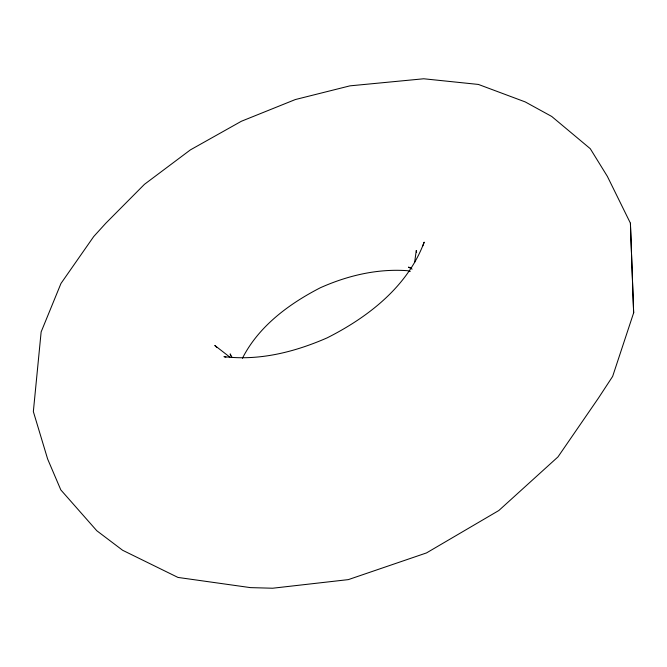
<?xml version="1.0" encoding="UTF-8"?>
<svg xmlns="http://www.w3.org/2000/svg" width="667" height="667" viewBox="0 0 667 667"><rect width="100%" height="100%" fill="white"/><g stroke="black" fill="none" stroke-linecap="round" stroke-linejoin="round"><path stroke-width="1" d="M414.607 262.623L416.266 250.492L416.617 252.535M633.65 312.823L612.639 376.413L598.474 398.041L557.962 456.92L498.849 510.505L426.48 552.935L348.349 579.615L272.645 588.227L250.417 587.619L177.964 577.43L122.62 550.267L96.798 530.74L60.814 489.895L47.64 459.029L33.35 411.597L41.137 331.924L60.972 283.467L93.722 236.535L105.836 223.212L144.456 184.325L190.37 149.9L241.379 121.261L295.331 99.55L349.958 85.851L423.737 78.773L478.414 84.442L525.204 101.909L551.717 116.458L590.278 148.699L607.362 176.371L630.407 223.162L633.65 312.823L630.407 223.162M422.761 245.956L424.179 242.146C407.654 286.56 368.209 317.117 327.155 337.861C294.731 352.018 259.488 360.972 223.945 356.645L225.946 357.178M242.421 358.287C258.679 326.205 289.011 303.877 320.352 287.752C347.64 275.571 377.264 268.551 407.262 270.685L410.28 271.361M411.406 268.234L408.538 267.125L412.106 269.143M229.84 357.128L214.791 345.439L216.958 347.599M232.108 357.545L230.148 353.894L230.732 355.878"/></g></svg>
